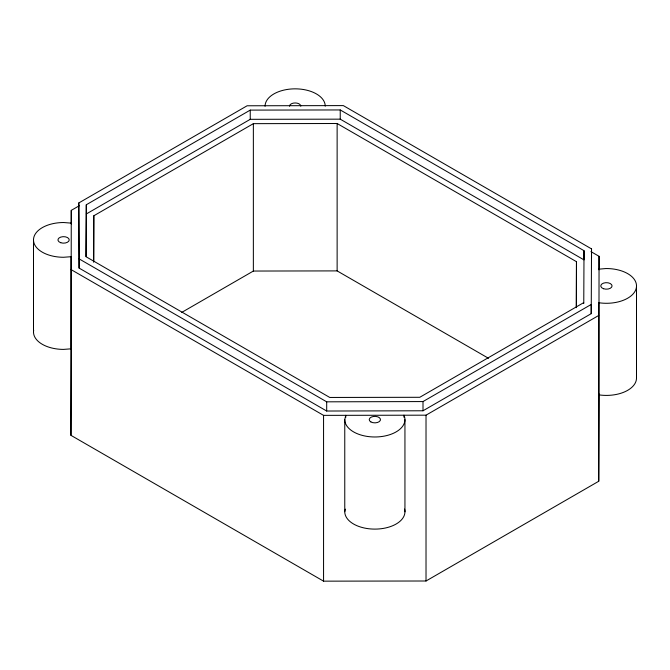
<?xml version="1.0" encoding="UTF-8"?>
<svg xmlns="http://www.w3.org/2000/svg" width="670" height="670" viewBox="0 0 670 670"><rect width="100%" height="100%" fill="white"/><g stroke="black" fill="none" stroke-linecap="round" stroke-linejoin="round"><path stroke-width="1" d="M599.064 393.968L598.737 481.253L426.019 580.999L323.56 581.158L70.945 435.341L71.271 210.363L79.412 205.665M70.945 435.341L71.271 349.07M86.062 256.585L86.296 213.973L250.237 119.319L340.234 119.16L584.014 259.901L584.014 250.689L340.234 109.947L250.237 110.106L86.296 204.76L86.011 256.719L329.774 397.461L419.772 397.293L583.712 302.639M93.549 262.087L93.808 215.782L253.361 123.657L337.127 123.506L576.468 261.685L576.468 307.681M576.217 306.96L576.468 261.685M583.763 303.543L584.014 250.689M591.225 313.652L591.526 248.888L343.341 105.6L247.113 105.776L78.784 202.96L79.094 268.084L326.692 411.028L423.005 410.777L591.225 313.652L591.225 304.448L423.005 401.565L326.692 401.824L79.094 258.871L78.784 202.96M598.737 481.253L599.064 256.309L590.932 251.61M404.588 509.066A30.083 17.37 0 0 1 377.126 529.057A30.083 17.37 0 0 1 344.765 511.679L344.765 419.562L345.762 415.325L345.762 417.418M344.765 511.679L345.36 509.141M181.746 312.404L253.361 271.048L337.127 270.898L488.531 358.308M70.945 269.524L323.56 415.366L426.019 415.174L598.737 315.461M598.988 269.156L605.806 268.553A30.083 17.37 0 0 1 636.324 287.832A30.083 17.37 0 0 1 599.231 302.79L598.804 302.689L598.804 394.814L599.231 394.906A30.083 17.37 0 0 0 636.5 377.687L636.5 285.562M71.204 223.118L63.684 222.532A30.083 17.37 0 0 0 33.5 239.852L33.5 331.968M599.064 256.309L599.064 269.859M591.526 248.888L591.526 258.101M426.019 415.174L426.019 580.999M423.005 401.565L423.005 410.777M404.94 419.671L404.94 511.788M403.943 417.268L403.943 415.174A30.083 17.37 0 0 1 378.684 436.84A30.083 17.37 0 0 1 344.765 419.562M340.234 109.947L340.234 119.16M337.127 123.506L337.127 270.898M326.692 401.824L326.692 411.028M323.56 415.366L323.56 581.158M253.361 123.657L253.361 271.048M250.237 110.106L250.237 119.319M93.808 215.782L93.808 261.777M86.296 204.76L86.296 213.973M79.094 258.871L79.094 268.084M71.271 210.363L71.271 223.922M33.5 239.852A30.083 17.37 0 0 0 63.491 257.272L71.012 256.719L71.012 348.835L63.491 349.397A30.083 17.37 0 0 1 33.676 330.159M265.069 106.27A30.083 17.37 0 0 1 295.06 88.842A30.083 17.37 0 0 1 325.235 106.153M289.507 106.212A5.645 3.258 0 0 1 295.152 102.954A5.645 3.258 0 0 1 300.797 106.212M370.87 421.916A5.645 3.258 0 0 0 380.3 420.459A5.645 3.258 0 0 0 373.391 416.472A5.645 3.258 0 0 0 370.87 421.916M60.769 242.724A5.645 3.258 0 0 0 69.228 239.902A5.645 3.258 0 0 0 60.769 237.088A5.645 3.258 0 0 0 60.769 242.724M603.603 288.745A5.645 3.258 0 0 0 612.062 285.923A5.645 3.258 0 0 0 603.603 283.1A5.645 3.258 0 0 0 603.603 288.745"/></g></svg>
